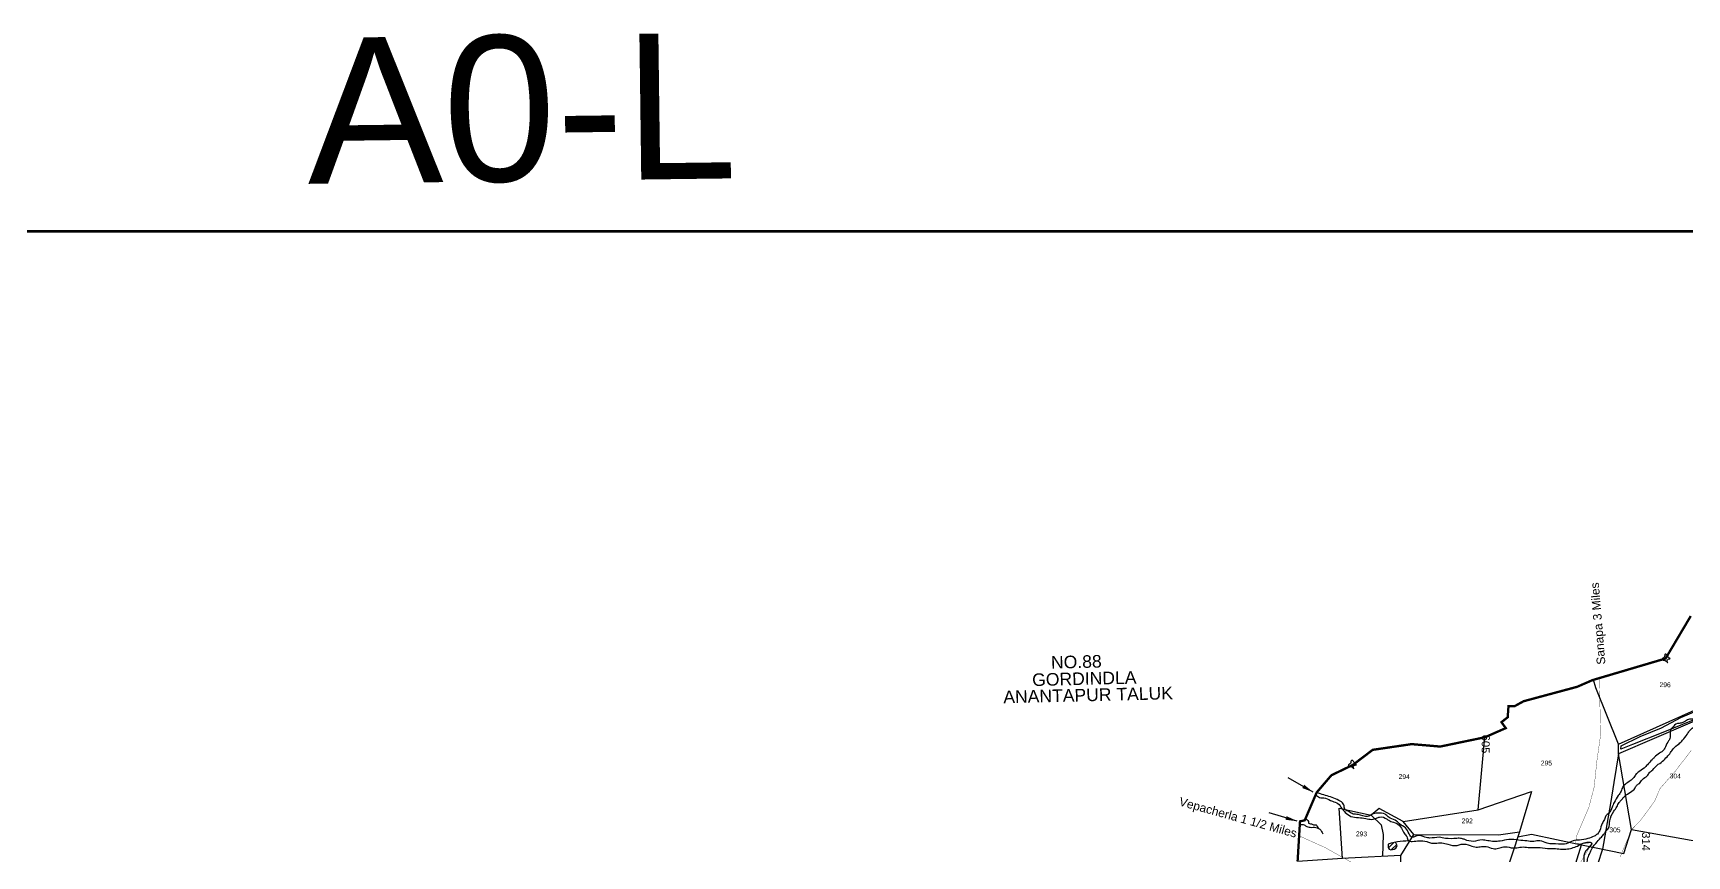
# Model space of a CAD drawing. Header units: feet. Extents: x 753466 to 768578, y 1601948 to 1613855.
# Drawn here: x 759527 to 765204, y 1611033 to 1613855 of the extents above; entities that cross this region are included whole.
import ezdxf

# ---------------------------------------------------------------- set-up
doc = ezdxf.new("R2010")
doc.units = ezdxf.units.FT
doc.header["$LTSCALE"] = 15
doc.header["$MEASUREMENT"] = 0
doc.linetypes.add('HIDDEN2', pattern=[0.1875, 0.125, -0.0625])
for name, color, linetype in [('HILL', 17, 'Continuous'), ('PAPER SIZE', 10, 'Continuous'), ('PLOT', 7, 'Continuous'), ('PLOT NO', 7, 'Continuous'), ('PLOT NO @ 1', 7, 'Continuous'), ('ROADS', 6, 'Continuous'), ('TANKS-STREAM', 4, 'Continuous'), ('VILLAGE STONES', 240, 'Continuous')]:
    doc.layers.add(name, color=color, linetype=linetype)
doc.layers.add('VILLAGE BOUNDRY', color=5, linetype='HIDDEN2', lineweight=100)
doc.styles.add('Annotative', font='arial.ttf')
doc.styles.get("Standard").update_dxf_attribs({"font": 'arial.ttf'})
doc.dimstyles.get("Standard").update_dxf_attribs({"dimtxt": 0.18, "dimasz": 40, "dimexe": 0.18, "dimexo": 0.0625, "dimgap": 0.09, "dimtad": 0, "dimtih": 1, "dimtoh": 1, "dimdec": 4, "dimzin": 0, "dimdsep": 46, "dimtxsty": 'Standard', "dimcen": 0.09, "dimadec": 0, "dimazin": 0, "dimtfac": 1, "dimtdec": 4, "dimtofl": 0, "dimtmove": 0, "dimatfit": 3, "dimfxl": 1, "dimtolj": 1, "dimtzin": 0, "dimarcsym": 0})

msp = doc.modelspace()

# ---------------------------------------------------------------- hatches: boundary and pattern name
at = {"layer": 'TANKS-STREAM'}
h = msp.add_hatch(dxfattribs=at)
h.set_pattern_fill('ANSI31', color=256, scale=96.812068, angle=-0.8561)
h.set_pattern_definition([(44.14386584, (481.471, 62722.432), (-8.428245594, 8.68396138), [])])
edge = h.paths.add_edge_path()
edge.add_line((764198.6, 1611055.6), (764204.6, 1611058.9))
edge.add_line((764204.6, 1611058.9), (764207.1, 1611062))
edge.add_line((764207.1, 1611062), (764209.1, 1611068.6))
edge.add_line((764209.1, 1611068.6), (764204, 1611079.4))
edge.add_spline(control_points=[(764204, 1611079.4), (764198.8, 1611078.4), (764193.6, 1611077.3), (764188.4, 1611076.3)], knot_values=[46.960656, 46.960656, 46.960656, 46.960656, 63.43093, 63.43093, 63.43093, 63.43093], degree=3, periodic=0)
edge.add_line((764188.4, 1611076.3), (764178, 1611072.5))
edge.add_line((764178, 1611072.5), (764178, 1611067.2))
edge.add_line((764178, 1611067.2), (764178.2, 1611061.7))
edge.add_line((764178.2, 1611061.7), (764181.5, 1611055.3))
edge.add_line((764181.5, 1611055.3), (764187, 1611053.8))
edge.add_line((764187, 1611053.8), (764198.6, 1611055.6))

# ---------------------------------------------------------------- linework, layer by layer
at = {"layer": 'HILL'}
for points in [[(764977.6, 1611410.3), (765043.4, 1611441.6), (765116, 1611471.3), (765183.2, 1611507), (765310.1, 1611561.6)], [(765225.7, 1611497.6), (765120.9, 1611456.1), (765017.2, 1611415.1), (764977.1, 1611399.2), (764977.6, 1611410.3)]]:
    msp.add_lwpolyline(points, dxfattribs=at)
at = {"layer": 'PAPER SIZE', "color": 5, "const_width": 10}
msp.add_lwpolyline([(753471.4, 1613174.9), (768380.3, 1613174.9), (768380.3, 1601953.2), (753471.4, 1601953.2)], close=True, dxfattribs=at)
at = {"layer": 'PLOT'}
for points in [[(764969.2, 1611416.4), (765360.5, 1611590.7), (765252.6, 1611891.6), (765368.9, 1611878.4), (765393.1, 1611733.2), (765360.5, 1611590.7), (765536.3, 1611657.5), (765493.9, 1611909.6), (765457.6, 1612143.1)], [(764623.3, 1611097.5), (764670.6, 1611106.7), (764841.7, 1611070.9), (764986.7, 1611040.5), (765014.1, 1611123), (764976.3, 1611343.5), (764969.5, 1611383), (764969.2, 1611416.4), (764890.8, 1611609), (764882.7, 1611636.4)], [(765490.8, 1611596.8), (765361.7, 1611552.2), (765214.2, 1611488.2), (764969.5, 1611383), (764953.1, 1611283.9), (764941.2, 1611212.1), (764914.2, 1611055.7)], [(765014.1, 1611123), (765358.8, 1611061.6), (765359, 1611199.8), (765359.2, 1611383.1), (765361.7, 1611552.2)], [(764487.5, 1611190.5), (764510.2, 1611439.4)], [(764229.8, 1611151.1), (764487.5, 1611190.5), (764669.8, 1611253.6), (764629.3, 1611115.6), (764551.3, 1610878.3), (764346, 1610893.7), (764222.6, 1610893.3)], [(764021.2, 1611024.2), (764010.6, 1611196.7), (764119.8, 1611172.3), (764154.6, 1611139.2), (764161.3, 1611105.8), (764158.3, 1611031)], [(764222.2, 1611034.2), (764266.3, 1611105.6), (764229.8, 1611151.1), (764147.6, 1611195.3), (764119.8, 1611172.3)], [(764266.3, 1611105.6), (764557.3, 1611104.9), (764629.3, 1611115.6)], [(763601.2, 1610894.3), (763620.9, 1610779.8), (763861.6, 1610777.1), (764035, 1610775.1), (764200.8, 1610784.7), (764222.6, 1610890.9), (764222.2, 1611034.2), (764042, 1611025.2), (764021.2, 1611024.2), (763867.4, 1611013.8)], [(764543.4, 1610680.5), (764593.6, 1610670.3), (764651.1, 1610698.2), (764703.3, 1610722.3), (764730, 1610717.9), (764802.6, 1610945.1), (764841.7, 1611070.9)], [(764914.2, 1611055.7), (764810.5, 1610740.7), (764761.6, 1610742.9), (764665.1, 1610658.6), (764646.5, 1610711.5)]]:
    msp.add_lwpolyline(points, dxfattribs=at)
at = {"layer": 'ROADS', "linetype": 'HIDDEN2', "ltscale": 10, "const_width": 1}
for points in [[(764903.6, 1611642.6), (764905.6, 1611531.7), (764907.4, 1611446.8), (764895, 1611359.9), (764885.4, 1611268.6), (764867.3, 1611199.5), (764826, 1611103), (764820.3, 1611075.4), (764877.5, 1611075.7)], [(764974.4, 1611028.6), (765014.1, 1611123), (765043.1, 1611152.6), (765092.9, 1611220), (765111.5, 1611263.7), (765164.4, 1611323.7), (765218.5, 1611394.2)], [(764877.5, 1611075.7), (764877.5, 1611075.7), (764820.8, 1610979.9), (764784.4, 1610866.3), (764754.9, 1610779.2), (764733.2, 1610728.1), (764669.1, 1610662.1), (764548.2, 1610665.9), (764485.5, 1610710.9), (764374.1, 1610782.3), (764315.5, 1610818.3), (764212.6, 1610886.5), (764180, 1610925.9), (764167.7, 1610945.7), (764049.8, 1611011.9), (763963.1, 1611060.6), (763872.7, 1611101.3)]]:
    msp.add_lwpolyline(points, dxfattribs=at)
at = {"layer": 'TANKS-STREAM'}
msp.add_lwpolyline([(764188.4, 1611076.3), (764178, 1611072.5), (764178, 1611067.2), (764178.2, 1611061.7), (764181.5, 1611055.3), (764187, 1611053.8), (764198.6, 1611055.6), (764204.6, 1611058.9), (764207.1, 1611062), (764209.1, 1611068.6), (764204, 1611079.4)], dxfattribs=at)
for points in [[(765966.8, 1612050.6), (765956.7, 1612042.5), (765945.7, 1612030.8), (765938.4, 1612021.9), (765929.1, 1612015.3), (765913.9, 1612007.6), (765901.8, 1612003.7), (765890.6, 1611997.9), (765869.7, 1611995.3), (765840.8, 1611992.1), (765818.5, 1611990.8), (765802.5, 1611986.9), (765784.5, 1611986.6), (765770.4, 1611986.4), (765755, 1611987.6), (765737.9, 1611984.2), (765716.9, 1611984.3), (765700.5, 1611983.1), (765682.9, 1611981.9), (765671.3, 1611983.1), (765653.9, 1611981.1), (765629.5, 1611978), (765609.6, 1611964.7), (765586.3, 1611953.9), (765570.3, 1611950), (765555, 1611939.4), (765545.6, 1611934.1), (765527.1, 1611927.6), (765512.8, 1611918.6), (765507.8, 1611914), (765486.6, 1611907.7), (765470.5, 1611899.4), (765462.6, 1611886.8), (765452.8, 1611875.7), (765443.7, 1611869.6), (765435.2, 1611861.3), (765422.5, 1611846.8), (765412.7, 1611837), (765399.6, 1611830.3), (765378.3, 1611822.2), (765358.4, 1611809.6), (765356.6, 1611800.7), (765331.7, 1611765.9), (765312.8, 1611749.5), (765301, 1611727.5), (765278.7, 1611704.3), (765265.8, 1611668.7), (765251.9, 1611649.5), (765244.6, 1611630.3), (765234.9, 1611613.1), (765228.4, 1611591.8), (765232.3, 1611578.6), (765235, 1611568.3), (765235.3, 1611557.6), (765233.8, 1611542.8), (765238.8, 1611520.2), (765222.9, 1611501.9), (765213, 1611501.3), (765184.5, 1611488.2), (765171.1, 1611486.2), (765153.6, 1611472.4), (765147.6, 1611463.2), (765146.5, 1611450.1), (765144, 1611431.5), (765138, 1611422.9), (765127.9, 1611401.8), (765120.1, 1611391.8), (765110, 1611385.1), (765091.9, 1611370.1), (765084.1, 1611362.5), (765068.4, 1611345.4), (765056.6, 1611333.2), (765036.9, 1611319.7), (765027.8, 1611311.1), (765023.9, 1611304.6), (765012.5, 1611292.8), (764997.7, 1611282.3), (764984.3, 1611270.1), (764978, 1611254.7), (764968.2, 1611239.8), (764954.3, 1611215.9), (764946.9, 1611199.4), (764935.5, 1611179), (764925.9, 1611170.5), (764920.4, 1611157), (764913.1, 1611144), (764904.8, 1611119.6), (764896.5, 1611107.7), (764885.4, 1611100.2), (764863.8, 1611091.8), (764835.1, 1611086.7), (764813.1, 1611084.4), (764789.6, 1611074.4), (764763.3, 1611073.3), (764723.8, 1611076.6), (764699.1, 1611084.3), (764678.3, 1611082.4), (764654.2, 1611083.8), (764626.2, 1611086.8), (764592.5, 1611089.1), (764562.5, 1611083.3), (764542.5, 1611082.2), (764519.9, 1611084.7), (764501.3, 1611087.2), (764469.9, 1611082.5), (764441.5, 1611088.4), (764430.3, 1611092.2), (764414.1, 1611092.8), (764374.7, 1611092.7), (764353.2, 1611096.3), (764321.8, 1611093.8), (764304.7, 1611097.4), (764277.8, 1611101.4), (764260.8, 1611096.7), (764250.2, 1611108), (764237.7, 1611128.6), (764217.4, 1611142.2), (764207.3, 1611151.8), (764185.6, 1611162), (764178.7, 1611166.5), (764167.9, 1611175.7), (764141, 1611179.1), (764124.7, 1611176.3), (764107.9, 1611167.9), (764074.8, 1611174.9), (764057.7, 1611176.3), (764045, 1611183.8), (764030, 1611192.4), (764026.1, 1611208.1), (764013.8, 1611219.9), (763992.1, 1611230.8), (763945.8, 1611245.5), (763933.2, 1611250.9)], [(764700.4, 1609960.4), (764715.1, 1609983.2), (764717.1, 1610007.8), (764724.1, 1610025.4), (764726.1, 1610052.6), (764731.7, 1610088.9), (764749.1, 1610129.2), (764751.7, 1610154.6), (764757.9, 1610186.8), (764764.5, 1610205.3), (764773.9, 1610231.5), (764779.1, 1610245.4), (764780.6, 1610278.7), (764787.8, 1610290.2), (764788.2, 1610316.6), (764792.4, 1610330.5), (764799.7, 1610350.4), (764803.2, 1610364.2), (764817.7, 1610392.4), (764823.7, 1610412.9), (764827.6, 1610426.5), (764826.6, 1610449.5), (764826.2, 1610470.1), (764830.5, 1610512.4), (764826.9, 1610534.7), (764828.8, 1610555.3), (764831.9, 1610581.3), (764832.9, 1610603.6), (764823.5, 1610624.7), (764826.1, 1610642.7), (764822.5, 1610665.3), (764817.1, 1610688.4), (764815.7, 1610703), (764811.3, 1610712.7), (764799.3, 1610723.3), (764793.4, 1610732.4), (764795.4, 1610749.3), (764793.4, 1610754.4), (764805.6, 1610781.3), (764814.1, 1610798.2), (764821, 1610810.1), (764825.9, 1610823), (764828.1, 1610837.6), (764835.7, 1610853.8), (764838.6, 1610870.1), (764847.2, 1610908.6), (764849.9, 1610935.5), (764854.8, 1610949.4), (764859.7, 1610986.3), (764861.4, 1611011.8), (764865.7, 1611031.1), (764872.6, 1611046), (764880.5, 1611062.8), (764891.4, 1611075.7), (764907.7, 1611094.6), (764917.5, 1611106.1), (764924.5, 1611115.7), (764934.2, 1611127.5), (764938.9, 1611153.4), (764953.1, 1611185.8), (764963, 1611201), (764971.2, 1611215.8), (764979.4, 1611225.4), (764991.8, 1611238.9), (764999.8, 1611244.7), (765019.4, 1611257.9), (765024.9, 1611263.6), (765031, 1611274.5), (765040.5, 1611281.4), (765051, 1611295.1), (765067.2, 1611307.1), (765075.5, 1611318.6), (765086.5, 1611328.3), (765100.7, 1611343), (765120.2, 1611357), (765135.5, 1611372.8), (765147.6, 1611386.9), (765156.2, 1611399.9), (765176.8, 1611417.4), (765188.8, 1611429.2), (765204.4, 1611449.5), (765212, 1611460.9), (765225, 1611473.5), (765235.5, 1611481.4), (765248.9, 1611495.3), (765260.4, 1611501.8), (765267.5, 1611516.1), (765265.8, 1611548.5), (765259.6, 1611580.3), (765266.3, 1611605.1), (765273, 1611627.2), (765281.2, 1611645.6), (765289.6, 1611670.9), (765304.2, 1611689.8), (765318.1, 1611709.1), (765334, 1611729.4), (765350.1, 1611739.8), (765362.9, 1611747), (765380.6, 1611758.9), (765400.4, 1611775.6), (765411.9, 1611796), (765426.9, 1611808), (765437.2, 1611824.3), (765458.2, 1611849.4), (765461.6, 1611862.5), (765472.4, 1611871.9), (765484.7, 1611884.4), (765496.8, 1611892.5), (765516.1, 1611899.8), (765536.9, 1611908.4), (765557.3, 1611915.6), (765577.9, 1611930.7), (765590.3, 1611937.6), (765608.9, 1611943.5), (765629.7, 1611952.9), (765655.9, 1611953.9), (765669.6, 1611956.5), (765684.4, 1611955.5), (765699.6, 1611958.7), (765712.9, 1611955.9), (765725.7, 1611954.4), (765747.1, 1611957.5), (765758.7, 1611961.2), (765780.7, 1611957), (765805.1, 1611961.1), (765827.3, 1611962), (765846.6, 1611965.9), (765861.3, 1611968.8), (765883, 1611972.4), (765893.8, 1611979.3), (765920.3, 1611987.5), (765935.1, 1611995.9), (765961.4, 1612009.6), (765983.7, 1612022.7), (765992.2, 1612034.6), (765992.1, 1612050.7)], [(763929.5, 1611242.3), (763942.4, 1611233.2), (763962.8, 1611230.7), (763987, 1611219.8), (764005.9, 1611212.2), (764019.5, 1611194.7), (764031, 1611182), (764050.5, 1611168.2), (764076.7, 1611163.8), (764101.4, 1611161.2), (764122.2, 1611158), (764138.4, 1611162.3), (764148.7, 1611166), (764174.4, 1611159), (764187.1, 1611151.1), (764206.7, 1611144.7), (764223.6, 1611127.6), (764233.1, 1611110.3), (764242.2, 1611098.8), (764248.2, 1611084.9), (764260.9, 1611082.4), (764285, 1611084.7), (764310.5, 1611081.9), (764323.5, 1611077.4), (764339.6, 1611076.2), (764363, 1611077.3), (764383.2, 1611072.9), (764415.7, 1611068.8), (764429.2, 1611072.7), (764460.3, 1611068.1), (764480.7, 1611062.8), (764498.7, 1611064.5), (764514.7, 1611064.9), (764538.2, 1611057.8), (764557.2, 1611058.9), (764574.4, 1611063.9), (764600.2, 1611060.8), (764615.1, 1611060), (764635.8, 1611063.1), (764658.4, 1611061.7), (764685, 1611061.8), (764700.4, 1611060.9), (764733.4, 1611057.5), (764752.5, 1611057.8), (764775.6, 1611055.6), (764788.7, 1611055.8), (764808.7, 1611059.5), (764828.2, 1611066.5), (764847.8, 1611076.7), (764864.7, 1611079.7), (764876.4, 1611077.9), (764860.2, 1611053.8), (764850, 1611033.2), (764850.3, 1611014.7), (764846.6, 1610995), (764844.3, 1610974.6), (764841.1, 1610956.4), (764834.1, 1610933.5), (764829.7, 1610911.2), (764832, 1610888.9), (764822.9, 1610856.8), (764817.1, 1610837.5), (764813.6, 1610822.7), (764802, 1610801.6), (764787.2, 1610787.4), (764771.7, 1610771.2), (764754.3, 1610760.5), (764742.8, 1610750), (764728.6, 1610738), (764714.1, 1610731.2), (764701.6, 1610713.3), (764677.5, 1610698.8), (764664.5, 1610696.1), (764647.9, 1610680), (764630.2, 1610673.2), (764615.6, 1610670.4), (764605.8, 1610664.1), (764579.3, 1610661.9), (764563.2, 1610657.1), (764539.3, 1610657), (764523.8, 1610654.7), (764502.2, 1610657.9), (764490.2, 1610667.9), (764480.2, 1610672.2), (764468.9, 1610674.9), (764455.7, 1610679.6), (764440.3, 1610687.9), (764426.4, 1610695.7), (764409.9, 1610699.2), (764395.9, 1610699.2), (764378.2, 1610694.1), (764355.4, 1610699.3), (764339.9, 1610698), (764320.1, 1610693.7), (764300.3, 1610677.8), (764285.2, 1610672.4), (764267.9, 1610670.3), (764241, 1610670.9), (764212.8, 1610671.3), (764193.8, 1610671.4), (764174.8, 1610668.8), (764151.7, 1610674.7), (764131.2, 1610680.2), (764124.7, 1610683.1), (764109.7, 1610683), (764101.4, 1610678.5), (764075.5, 1610666.8), (764062.4, 1610660.1), (764055.8, 1610653), (764045.3, 1610645.5), (764039.6, 1610634.4), (764029.5, 1610621.5), (764016.7, 1610618.3), (764005.5, 1610614.9), (763987.2, 1610614.2), (763958.7, 1610616.4), (763938.4, 1610617.3), (763924.4, 1610619.1), (763911, 1610618.7), (763900.7, 1610630.6), (763895.9, 1610634.4), (763887.1, 1610636.1), (763877.6, 1610635.4), (763869.8, 1610630.4), (763856.2, 1610626.5), (763842.8, 1610628.7), (763827.7, 1610628.7), (763818.9, 1610629.9), (763804, 1610631.6), (763788.5, 1610631.1), (763763.5, 1610633.3), (763750.4, 1610635.3), (763725.6, 1610635.3), (763712.2, 1610634.9), (763701.9, 1610633.8), (763690.6, 1610622), (763683, 1610619.2), (763674.9, 1610619.3), (763666.7, 1610622.5), (763656.7, 1610636.1), (763645.7, 1610639.2), (763630.2, 1610638.7), (763612.6, 1610638.4), (763597.4, 1610643), (763578.5, 1610642.9), (763565.6, 1610643.6), (763550.8, 1610643.6), (763542.6, 1610640.2), (763527.7, 1610642.7), (763516.1, 1610636.8), (763499, 1610610), (763484.5, 1610604.4), (763477, 1610591.3), (763462.8, 1610581.1), (763451.9, 1610574.4), (763443.3, 1610565.8), (763430, 1610553.2), (763414.9, 1610542.7), (763396.8, 1610529.9), (763383.5, 1610520.6), (763376.2, 1610516.1), (763360, 1610510.9), (763344.2, 1610499.7), (763328.5, 1610495.6), (763315.4, 1610487.5), (763304.7, 1610482.7), (763283.5, 1610477.4), (763273.9, 1610471.5), (763255.8, 1610463.3), (763241.9, 1610458.7), (763231.4, 1610452.4), (763215.9, 1610445.3), (763197.6, 1610436.4), (763181.7, 1610422.5), (763165.5, 1610417.3), (763149.1, 1610410.1)], [(763894.7, 1611161), (763905.4, 1611146.2), (763905.4, 1611145.4), (763912.2, 1611142.9), (763922.3, 1611139.1), (763930.7, 1611138.6), (763938.9, 1611127.3), (763944.1, 1611123.8)], [(763875.1, 1611139.5), (763889.4, 1611139.5), (763894.9, 1611136.1), (763910.9, 1611130.7), (763929.9, 1611130.2), (763947.1, 1611120.6), (763951.7, 1611112.6), (763954.7, 1611108)], [(764249.2, 1611084.1), (764209.9, 1611080.4), (764188.4, 1611076.3)]]:
    msp.add_spline(points, degree=3, dxfattribs=at)
at = {"layer": 'VILLAGE BOUNDRY', "lineweight": -3, "ltscale": 25, "const_width": 8}
msp.add_lwpolyline([(763867.4, 1611013.8), (763875.7, 1611151), (763892, 1611154.8), (763933, 1611250.3), (763983.5, 1611309.3), (764057, 1611344.6), (764112.6, 1611386.8), (764125.4, 1611396.4), (764259, 1611416), (764316.7, 1611411.1), (764356.9, 1611407.6), (764424.2, 1611421.6), (764510.2, 1611439.4), (764582, 1611470.9), (764567.2, 1611491.3), (764588.7, 1611508.2), (764591.3, 1611546.6), (764612.6, 1611546.3), (764643.2, 1611563.1), (764771.4, 1611597.6), (764826.8, 1611612.5), (764879.9, 1611635.6), (765130.5, 1611709.6), (765217, 1611855.3)], dxfattribs=at)
at = {"layer": 'VILLAGE STONES'}
for points in [[(765118.5, 1611709.4), (765126, 1611714.1), (765129.5, 1611724.7), (765137.7, 1611720.1), (765142.1, 1611711.4), (765146.5, 1611709.4), (765136.7, 1611705.4), (765138.1, 1611695.5), (765129.2, 1611703), (765120.1, 1611704.8), (765118.5, 1611709.4)], [(764041.2, 1611345), (764048.7, 1611349.7), (764052.3, 1611360.3), (764060.5, 1611355.6), (764064.8, 1611346.9), (764069.2, 1611345), (764059.4, 1611341), (764060.8, 1611331.1), (764051.9, 1611338.6), (764042.8, 1611340.4), (764041.2, 1611345)]]:
    msp.add_spline(points, degree=3, dxfattribs=at)

# ---------------------------------------------------------------- texts
at = {"layer": 'PLOT NO', "linetype": 'Continuous'}
for s, rotation, p in [('Sanapa 3 Miles', 94.6339, (764924.1, 1611689.8)), ('Vepacherla 1 1/2 Miles ', 344.5118, (763458.3, 1611206.1))]:
    msp.add_text(s, height=29.341, rotation=rotation, dxfattribs=at).set_placement(p)
at = {"layer": 'PLOT NO @ 1', "color": 1, "style": 'Annotative'}
for s, height, p in [('NO.88', 43.11, (763021.4, 1611674.7)), ('GORDINDLA', 43.11, (762956.8, 1611615)), ('ANANTAPUR TALUK', 43.109, (762857.8, 1611556.1))]:
    msp.add_text(s, height=height, rotation=1.3768, dxfattribs=at).set_placement(p)
at = {"layer": 'PLOT NO @ 1', "style": 'Annotative'}
for s, height, rotation, p in [('296', 16.46, 359.1439, (765109.7, 1611611.7)), ('605', 27.47, 269.1439, (764499.9, 1611448.5)), ('295', 16.46, 359.1439, (764702.2, 1611343.2)), ('304', 16.46, 359.1439, (765144.5, 1611298.6)), ('294', 16.46, 359.1439, (764214.1, 1611296.6)), ('292', 16.46, 359.1439, (764430.4, 1611144.9)), ('293', 16.46, 359.1439, (764067.5, 1611100.2)), ('305', 16.46, 359.1439, (764937.5, 1611113.8)), ('314', 27.47, 269.1439, (765050, 1611114.1))]:
    msp.add_text(s, height=height, rotation=rotation, dxfattribs=at).set_placement(p)
at = {"layer": 'VILLAGE STONES', "insert": (760464, 1613837.6), "char_height": 500, "width": 305.219, "attachment_point": 1, "rotation": 0.7405}
msp.add_mtext('A0-L', dxfattribs=at)

# ---------------------------------------------------------------- leaders
at = {"layer": 'VILLAGE BOUNDRY', "linetype": 'Continuous'}
for points in [[(763921.4, 1611251.1), (763834.6, 1611300.8)], [(763865.9, 1611151.5), (763770.1, 1611180.1)]]:
    msp.add_leader(points, dimstyle='Standard', dxfattribs=at)

doc.saveas('drawing.dxf')
